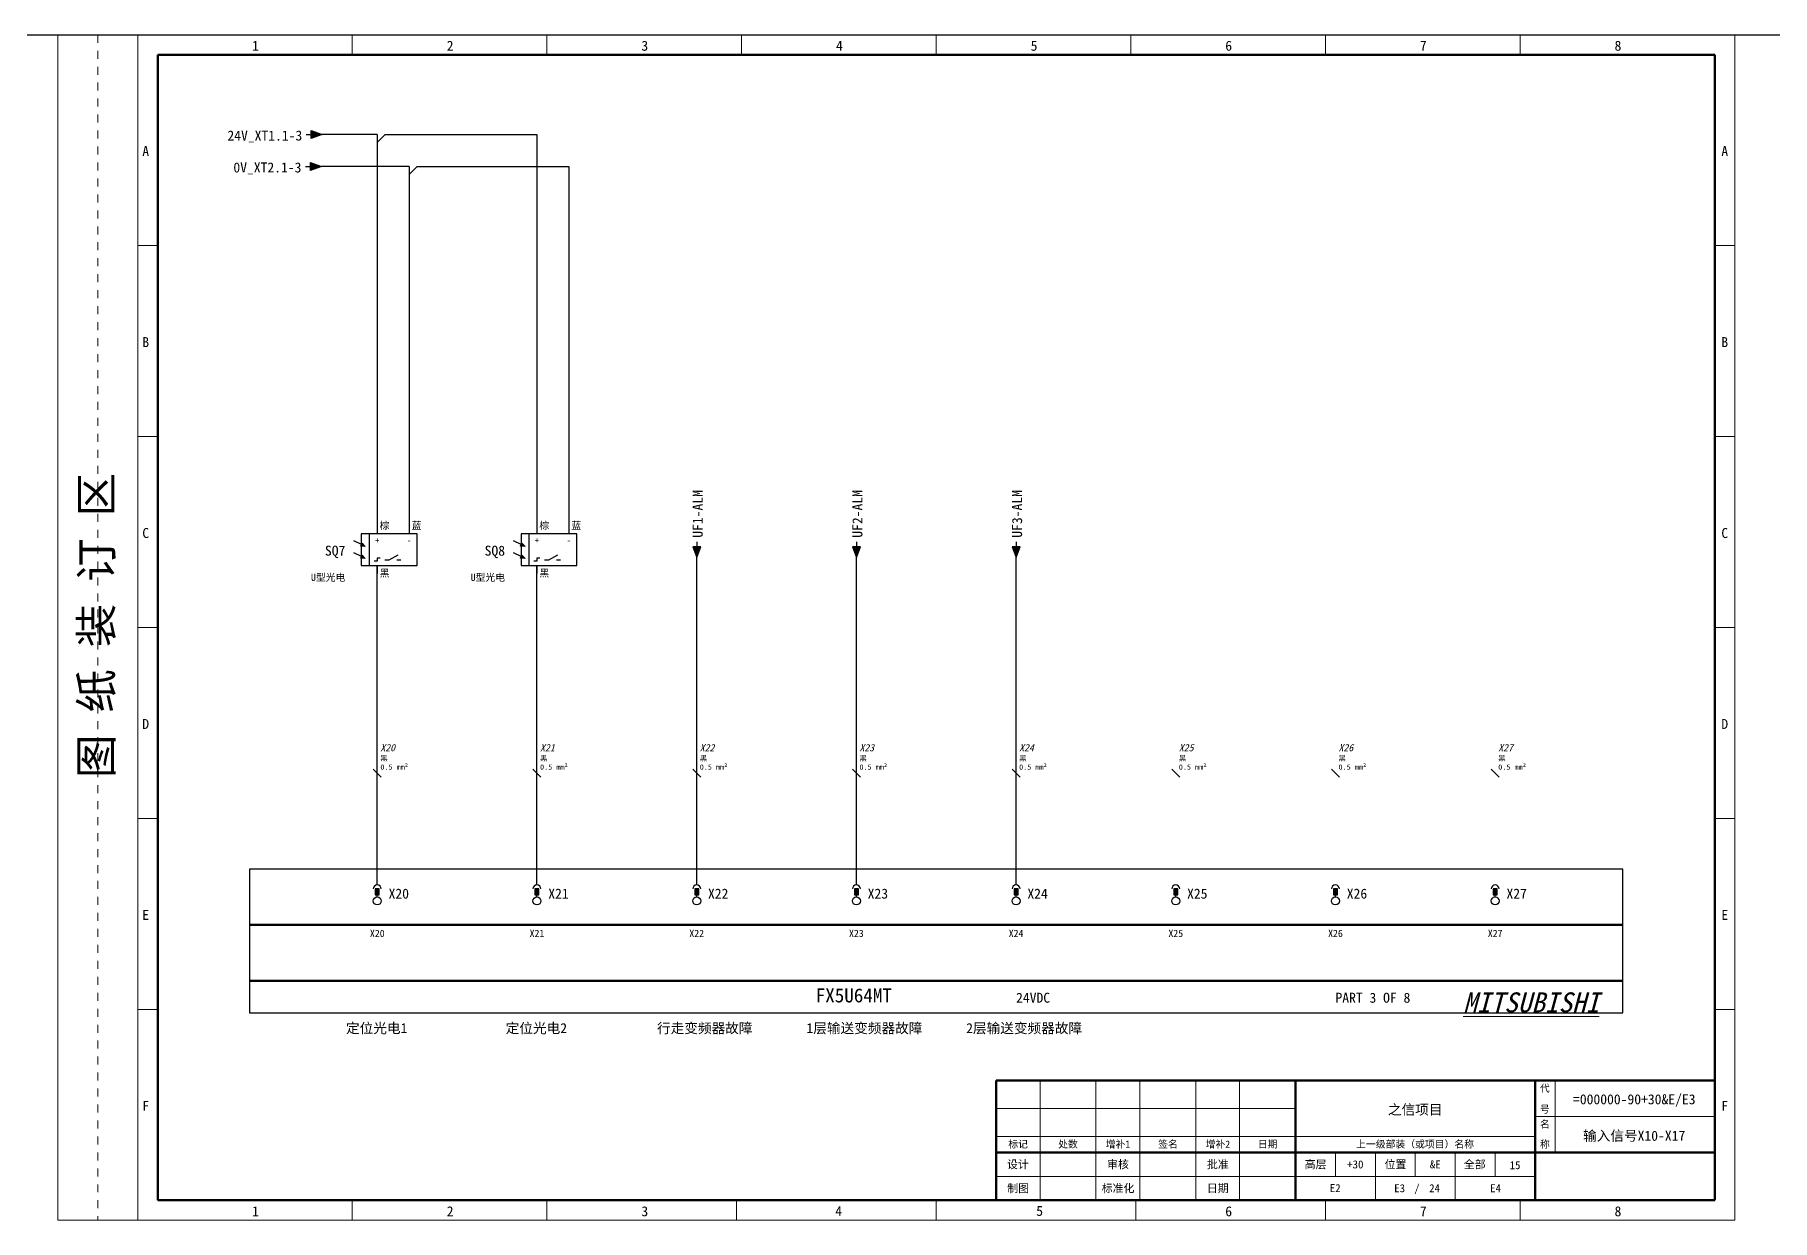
# Model space of a CAD drawing. Header units: millimetres. Extents: x -274 to 12554, y 2463 to 2760.
# Drawn here: x 3280.7 to 3715.9, y 2463.4 to 2760.4 of the extents above; entities that cross this region are included whole.
import ezdxf
from ezdxf.enums import TextEntityAlignment as Align

# ---------------------------------------------------------------- set-up
doc = ezdxf.new("R2010")
doc.units = ezdxf.units.MM
doc.linetypes.add('EPL_DASH', pattern=[1, 0.5, -0.5])
for name, color, linetype, lineweight in [('EPLAN100', 7, 'Continuous', 5), ('EPLAN108', 5, 'Continuous', 5), ('EPLAN201', 73, 'Continuous', 35), ('EPLAN300', 5, 'Continuous', 5), ('EPLAN303', 6, 'Continuous', 25), ('EPLAN306', 6, 'Continuous', 25), ('EPLAN311', 1, 'Continuous', 25), ('EPLAN312', 1, 'Continuous', 25), ('EPLAN400', 5, 'Continuous', 35), ('EPLAN403', 5, 'Continuous', 35), ('EPLAN405', 1, 'Continuous', 25), ('EPLAN420', 7, 'Continuous', 35), ('EPLAN421', 5, 'Continuous', 35), ('EPLAN426', 251, 'Continuous', 35), ('EPLAN429', 251, 'Continuous', 35), ('EPLAN451', 73, 'Continuous', 35), ('EPLAN452', 73, 'Continuous', 35), ('EPLAN453', 73, 'Continuous', 35), ('EPLAN500', 7, 'Continuous', 35)]:
    doc.layers.add(name, color=color, linetype=linetype, lineweight=lineweight)
doc.styles.add('宋体', font='')
doc.styles.add('宋体_I', font='')
doc.styles.get('宋体').set_extended_font_data('宋体')
doc.styles.get('宋体_I').set_extended_font_data('宋体', italic=True)

msp = doc.modelspace()

# ---------------------------------------------------------------- hatches: boundary and pattern name
at = {"layer": 'EPLAN300', "linetype": 'Continuous', "lineweight": 25, "ltscale": 4}
for points in [[(3362.72, 2633.02), (3363.48, 2632.17), (3362.35, 2632.27)], [(3402.72, 2633.02), (3403.48, 2632.17), (3402.35, 2632.27)], [(3362.72, 2630.02), (3363.48, 2629.17), (3362.35, 2629.27)], [(3402.72, 2630.02), (3403.48, 2629.17), (3402.35, 2629.27)]]:
    msp.add_hatch(color=5, dxfattribs=at).paths.add_polyline_path(points, flags=0)
at = {"layer": 'EPLAN303', "linetype": 'Continuous', "lineweight": 25, "ltscale": 4}
for points in [[(3365.98, 2544.88), (3366.98, 2544.88), (3366.98, 2546.38), (3365.98, 2546.38)], [(3405.98, 2544.88), (3406.98, 2544.88), (3406.98, 2546.38), (3405.98, 2546.38)], [(3445.98, 2544.88), (3446.98, 2544.88), (3446.98, 2546.38), (3445.98, 2546.38)], [(3485.98, 2544.88), (3486.98, 2544.88), (3486.98, 2546.38), (3485.98, 2546.38)], [(3525.98, 2544.88), (3526.98, 2544.88), (3526.98, 2546.38), (3525.98, 2546.38)], [(3565.98, 2544.88), (3566.98, 2544.88), (3566.98, 2546.38), (3565.98, 2546.38)], [(3605.98, 2544.88), (3606.98, 2544.88), (3606.98, 2546.38), (3605.98, 2546.38)], [(3645.98, 2544.88), (3646.98, 2544.88), (3646.98, 2546.38), (3645.98, 2546.38)]]:
    msp.add_hatch(color=6, dxfattribs=at).paths.add_polyline_path(points, flags=0)
at = {"layer": 'EPLAN311', "linetype": 'Continuous', "lineweight": 25, "ltscale": 4}
for points in [[(3349.94, 2736.38), (3352.69, 2735.38), (3349.94, 2734.38)], [(3349.73, 2728.38), (3352.48, 2727.38), (3349.73, 2726.38)], [(3445.48, 2632.13), (3446.48, 2629.38), (3447.48, 2632.13)], [(3485.48, 2632.13), (3486.48, 2629.38), (3487.48, 2632.13)], [(3525.48, 2632.13), (3526.48, 2629.38), (3527.48, 2632.13)]]:
    msp.add_hatch(color=1, dxfattribs=at).paths.add_polyline_path(points, flags=0)

# ---------------------------------------------------------------- linework, layer by layer
at = {"color": 5}
for p, q in [((145.55, 2760.38), (12554.42, 2760.38)), ((3406.48, 2727.38), (3414.48, 2727.38)), ((3366.48, 2629.26), (3366.48, 2628.51)), ((3406.48, 2629.26), (3406.48, 2628.51))]:
    msp.add_line(p, q, dxfattribs=at)
at = {"color": 24}
msp.add_line((3368.48, 2735.38), (3406.48, 2735.38), dxfattribs=at)
at = {"layer": 'EPLAN100', "color": 6, "linetype": 'Continuous', "lineweight": 50, "ltscale": 4}
for p, q in [((3334.48, 2537.38), (3678.48, 2537.38)), ((3334.48, 2523.38), (3678.48, 2523.38))]:
    msp.add_line(p, q, dxfattribs=at)
at = {"layer": 'EPLAN201', "color": 4, "linetype": 'Continuous', "lineweight": 20, "ltscale": 12}
for p, q in [((3286.48, 2760.38), (3706.48, 2760.38)), ((3286.48, 2463.38), (3286.48, 2760.38)), ((3360.23, 2760.38), (3360.23, 2755.38)), ((3408.98, 2760.38), (3408.98, 2755.38)), ((3457.73, 2760.38), (3457.73, 2755.38)), ((3506.48, 2755.38), (3506.48, 2760.38)), ((3555.23, 2760.38), (3555.23, 2755.38)), ((3603.98, 2760.38), (3603.98, 2755.38)), ((3652.73, 2760.38), (3652.73, 2755.38)), ((3706.48, 2760.38), (3706.48, 2463.38)), ((3306.48, 2707.55), (3311.48, 2707.55)), ((3701.48, 2707.55), (3706.48, 2707.55)), ((3306.48, 2659.72), (3311.48, 2659.72)), ((3701.48, 2659.72), (3706.48, 2659.72)), ((3306.48, 2611.88), (3311.48, 2611.88)), ((3701.48, 2611.88), (3706.48, 2611.88)), ((3306.48, 2564.05), (3311.48, 2564.05)), ((3701.48, 2564.05), (3706.48, 2564.05)), ((3306.48, 2516.22), (3311.48, 2516.22)), ((3701.48, 2516.22), (3706.48, 2516.22)), ((3656.48, 2489.38), (3701.48, 2489.38)), ((3606.48, 2480.38), (3606.48, 2474.38)), ((3616.48, 2480.38), (3616.48, 2474.38)), ((3626.48, 2480.38), (3626.48, 2474.38)), ((3636.48, 2480.38), (3636.48, 2474.38)), ((3646.48, 2480.38), (3646.48, 2474.38)), ((3521.48, 2474.38), (3656.48, 2474.38)), ((3616.48, 2474.38), (3616.48, 2468.38)), ((3636.48, 2474.38), (3636.48, 2468.38)), ((3360.23, 2468.38), (3360.23, 2463.38)), ((3408.98, 2468.38), (3408.98, 2463.38)), ((3456.48, 2463.38), (3456.48, 2468.38)), ((3506.48, 2468.38), (3506.48, 2463.38)), ((3556.48, 2463.38), (3556.48, 2468.38)), ((3603.98, 2468.38), (3603.98, 2463.38)), ((3652.73, 2468.38), (3652.73, 2463.38)), ((3706.48, 2463.38), (3286.48, 2463.38))]:
    msp.add_line(p, q, dxfattribs=at)
at = {"layer": 'EPLAN201', "color": 4, "linetype": 'EPL_DASH', "lineweight": 20, "ltscale": 4}
msp.add_line((3296.48, 2760.38), (3296.48, 2463.38), dxfattribs=at)
at = {"layer": 'EPLAN201', "color": 4, "linetype": 'Continuous', "lineweight": 20, "ltscale": 4}
for p, q in [((3306.48, 2463.38), (3306.48, 2760.38)), ((3532.48, 2468.38), (3532.48, 2498.38)), ((3546.48, 2468.38), (3546.48, 2498.38)), ((3557.48, 2468.38), (3557.48, 2498.38)), ((3571.48, 2468.38), (3571.48, 2498.38)), ((3582.45, 2468.45), (3582.45, 2498.45)), ((3661.48, 2480.38), (3661.48, 2498.38)), ((3521.48, 2491.38), (3596.48, 2491.38)), ((3521.48, 2484.38), (3656.48, 2484.38))]:
    msp.add_line(p, q, dxfattribs=at)
at = {"layer": 'EPLAN201', "color": 4, "linetype": 'Continuous', "lineweight": 50, "ltscale": 12}
for p, q in [((3701.48, 2755.38), (3311.48, 2755.38)), ((3521.48, 2468.38), (3521.48, 2498.38)), ((3596.48, 2468.38), (3596.48, 2498.38)), ((3656.48, 2468.38), (3656.48, 2498.38)), ((3521.48, 2480.38), (3701.48, 2480.38)), ((3311.48, 2468.38), (3701.48, 2468.38))]:
    msp.add_line(p, q, dxfattribs=at)
at = {"layer": 'EPLAN201', "color": 4, "linetype": 'Continuous', "lineweight": 50, "ltscale": 4}
for p, q in [((3311.48, 2755.38), (3311.48, 2468.38)), ((3701.48, 2755.38), (3701.48, 2468.38)), ((3521.48, 2498.38), (3701.48, 2498.38))]:
    msp.add_line(p, q, dxfattribs=at)
at = {"layer": 'EPLAN201', "color": 4, "linetype": 'Continuous', "lineweight": 15, "ltscale": 12}
for p, q in [((3506.48, 2468.38), (3506.48, 2463.38)), ((3456.48, 2463.38), (3556.48, 2463.38))]:
    msp.add_line(p, q, dxfattribs=at)
at = {"layer": 'EPLAN201', "color": 4, "linetype": 'Continuous', "lineweight": 35, "ltscale": 12}
msp.add_line((3521.48, 2468.38), (3701.48, 2468.38), dxfattribs=at)
at = {"layer": 'EPLAN300', "color": 5, "linetype": 'Continuous', "lineweight": 25, "ltscale": 4}
for p, q in [((3374.48, 2637.38), (3374.48, 2635.38)), ((3414.48, 2637.38), (3414.48, 2635.38)), ((3362.54, 2632.65), (3360.64, 2633.6)), ((3364.48, 2635.38), (3364.48, 2627.38)), ((3402.54, 2632.65), (3400.64, 2633.6)), ((3404.48, 2635.38), (3404.48, 2627.38)), ((3362.54, 2629.65), (3360.64, 2630.6)), ((3371.61, 2630.01), (3369.36, 2628.76)), ((3402.54, 2629.65), (3400.64, 2630.6)), ((3411.61, 2630.01), (3409.36, 2628.76)), ((3366.48, 2627.38), (3366.48, 2625.38)), ((3406.48, 2627.38), (3406.48, 2625.38))]:
    msp.add_line(p, q, dxfattribs=at)
at = {"layer": 'EPLAN300', "color": 5, "linetype": 'Continuous', "lineweight": 25}
for p, q in [((3367.23, 2629.26), (3366.48, 2629.26)), ((3369.36, 2628.76), (3368.36, 2628.76)), ((3372.36, 2628.76), (3371.36, 2628.76)), ((3407.23, 2629.26), (3406.48, 2629.26)), ((3409.36, 2628.76), (3408.36, 2628.76)), ((3412.36, 2628.76), (3411.36, 2628.76)), ((3366.48, 2628.51), (3365.73, 2628.51)), ((3406.48, 2628.51), (3405.73, 2628.51))]:
    msp.add_line(p, q, dxfattribs=at)
at = {"layer": 'EPLAN300', "color": 5, "linetype": 'Continuous', "lineweight": 25, "ltscale": 4}
for points in [[(3362.72, 2633.02), (3363.48, 2632.17), (3362.35, 2632.27)], [(3362.48, 2627.38), (3376.48, 2627.38), (3376.48, 2635.38), (3362.48, 2635.38)], [(3402.72, 2633.02), (3403.48, 2632.17), (3402.35, 2632.27)], [(3402.48, 2627.38), (3416.48, 2627.38), (3416.48, 2635.38), (3402.48, 2635.38)], [(3362.72, 2630.02), (3363.48, 2629.17), (3362.35, 2629.27)], [(3402.72, 2630.02), (3403.48, 2629.17), (3402.35, 2629.27)]]:
    msp.add_lwpolyline(points, close=True, dxfattribs=at)
at = {"layer": 'EPLAN303', "color": 6, "linetype": 'Continuous', "lineweight": 25, "ltscale": 4}
for p, q in [((3366.48, 2544.38), (3366.48, 2544.88)), ((3406.48, 2544.38), (3406.48, 2544.88)), ((3446.48, 2544.38), (3446.48, 2544.88)), ((3486.48, 2544.38), (3486.48, 2544.88)), ((3526.48, 2544.38), (3526.48, 2544.88)), ((3566.48, 2544.38), (3566.48, 2544.88)), ((3606.48, 2544.38), (3606.48, 2544.88)), ((3646.48, 2544.38), (3646.48, 2544.88))]:
    msp.add_line(p, q, dxfattribs=at)
for points in [[(3365.98, 2544.88), (3366.98, 2544.88), (3366.98, 2546.38), (3365.98, 2546.38)], [(3405.98, 2544.88), (3406.98, 2544.88), (3406.98, 2546.38), (3405.98, 2546.38)], [(3445.98, 2544.88), (3446.98, 2544.88), (3446.98, 2546.38), (3445.98, 2546.38)], [(3485.98, 2544.88), (3486.98, 2544.88), (3486.98, 2546.38), (3485.98, 2546.38)], [(3525.98, 2544.88), (3526.98, 2544.88), (3526.98, 2546.38), (3525.98, 2546.38)], [(3565.98, 2544.88), (3566.98, 2544.88), (3566.98, 2546.38), (3565.98, 2546.38)], [(3605.98, 2544.88), (3606.98, 2544.88), (3606.98, 2546.38), (3605.98, 2546.38)], [(3645.98, 2544.88), (3646.98, 2544.88), (3646.98, 2546.38), (3645.98, 2546.38)]]:
    msp.add_lwpolyline(points, close=True, dxfattribs=at)
for centre in [(3366.48, 2543.38), (3406.48, 2543.38), (3446.48, 2543.38), (3486.48, 2543.38), (3526.48, 2543.38), (3566.48, 2543.38), (3606.48, 2543.38), (3646.48, 2543.38)]:
    msp.add_circle(centre, 1, dxfattribs=at)
for centre in [(3366.48, 2546.38), (3406.48, 2546.38), (3446.48, 2546.38), (3486.48, 2546.38), (3526.48, 2546.38), (3566.48, 2546.38), (3606.48, 2546.38), (3646.48, 2546.38)]:
    msp.add_arc(centre, 1, 0, 180, dxfattribs=at)
at = {"layer": 'EPLAN306', "color": 6, "linetype": 'Continuous', "lineweight": 25, "ltscale": 4}
msp.add_lwpolyline([(3334.48, 2515.38), (3678.48, 2515.38), (3678.48, 2551.38), (3334.48, 2551.38)], close=True, dxfattribs=at)
at = {"layer": 'EPLAN311', "color": 1, "linetype": 'Continuous', "lineweight": 25, "ltscale": 4}
for p, q in [((3348.69, 2735.38), (3349.94, 2735.38)), ((3348.48, 2727.38), (3349.73, 2727.38)), ((3446.48, 2633.38), (3446.48, 2632.13)), ((3486.48, 2633.38), (3486.48, 2632.13)), ((3526.48, 2633.38), (3526.48, 2632.13)), ((3446.48, 2547.38), (3446.48, 2630.38)), ((3486.48, 2547.38), (3486.48, 2630.38)), ((3526.48, 2547.38), (3526.48, 2630.38))]:
    msp.add_line(p, q, dxfattribs=at)
at = {"layer": 'EPLAN311', "color": 24, "linetype": 'Continuous', "lineweight": 25, "ltscale": 4}
for p, q in [((3366.48, 2735.38), (3350.69, 2735.38)), ((3366.48, 2735.38), (3366.48, 2635.38)), ((3366.48, 2733.38), (3368.48, 2735.38)), ((3406.48, 2735.38), (3406.48, 2635.38)), ((3366.48, 2547.38), (3366.48, 2627.38)), ((3406.48, 2547.38), (3406.48, 2627.38))]:
    msp.add_line(p, q, dxfattribs=at)
at = {"layer": 'EPLAN311', "color": 5, "linetype": 'Continuous', "lineweight": 25, "ltscale": 4}
for p, q in [((3374.48, 2727.38), (3350.48, 2727.38)), ((3366.48, 2727.38), (3366.48, 2725.38)), ((3366.48, 2727.38), (3366.48, 2635.38)), ((3374.48, 2725.38), (3376.48, 2727.38)), ((3374.48, 2727.38), (3374.48, 2635.38)), ((3376.48, 2727.38), (3406.48, 2727.38)), ((3406.48, 2727.38), (3406.48, 2635.38)), ((3414.48, 2727.38), (3414.48, 2635.38)), ((3366.48, 2547.38), (3366.48, 2627.38)), ((3406.48, 2547.38), (3406.48, 2627.38))]:
    msp.add_line(p, q, dxfattribs=at)
at = {"layer": 'EPLAN311', "color": 1, "linetype": 'Continuous', "lineweight": 25, "ltscale": 4}
for points in [[(3349.94, 2736.38), (3352.69, 2735.38), (3349.94, 2734.38)], [(3349.73, 2728.38), (3352.48, 2727.38), (3349.73, 2726.38)], [(3445.48, 2632.13), (3446.48, 2629.38), (3447.48, 2632.13)], [(3485.48, 2632.13), (3486.48, 2629.38), (3487.48, 2632.13)], [(3525.48, 2632.13), (3526.48, 2629.38), (3527.48, 2632.13)]]:
    msp.add_lwpolyline(points, close=True, dxfattribs=at)
at = {"layer": 'EPLAN312', "color": 1, "linetype": 'Continuous', "lineweight": 25, "ltscale": 4}
for p, q in [((3365.48, 2576.38), (3367.48, 2574.38)), ((3405.48, 2576.38), (3407.48, 2574.38)), ((3445.48, 2576.38), (3447.48, 2574.38)), ((3485.48, 2576.38), (3487.48, 2574.38)), ((3525.48, 2576.38), (3527.48, 2574.38)), ((3565.48, 2576.38), (3567.48, 2574.38)), ((3605.48, 2576.38), (3607.48, 2574.38)), ((3645.48, 2576.38), (3647.48, 2574.38))]:
    msp.add_line(p, q, dxfattribs=at)

# ---------------------------------------------------------------- texts
at = {"layer": 'EPLAN108', "color": 5, "style": '宋体'}
for s, p in [('24VDC', (3526.48, 2519.13)), ('PART 3 OF 8', (3606.48, 2519.13))]:
    msp.add_text(s, height=2.505, dxfattribs=at).set_placement(p, align=Align.MIDDLE_LEFT)
at = {"layer": 'EPLAN108', "color": 5, "insert": (3638.48, 2515.38), "char_height": 5.01, "attachment_point": 7, "style": '宋体_I'}
msp.add_mtext('\\LMITSUBISHI\\l', dxfattribs=at)
at = {"layer": 'EPLAN201', "color": 4, "style": '宋体'}
msp.add_text('图 纸 装 订 区', height=8.016, rotation=90, dxfattribs=at).set_placement((3292.08, 2612.38), align=Align.TOP_CENTER)
for s, height, p in [('代', 1.8, (3658.92, 2496.46)), ('号', 1.8, (3658.92, 2491.2)), ('名', 1.8, (3658.92, 2487.46)), ('标记', 1.804, (3526.99, 2482.45)), ('处数', 1.804, (3539.48, 2482.45)), ('增补1', 1.804, (3552.01, 2482.45)), ('签名', 1.804, (3564.54, 2482.45)), ('增补2', 1.804, (3577.04, 2482.45)), ('日期', 1.804, (3589.51, 2482.45)), ('上一级部装（或项目）名称', 1.8036, (3626.42, 2482.45)), ('称', 1.8, (3658.92, 2482.44)), ('设计', 2.004, (3526.95, 2477.38)), ('审核', 2.004, (3552, 2477.38)), ('批准', 2.004, (3577.01, 2477.38)), ('高层', 2.004, (3601.49, 2477.38)), ('位置', 2.004, (3621.51, 2477.38)), ('全部', 2.004, (3641.35, 2477.38)), ('制图', 2.004, (3527, 2471.39)), ('标准化', 2.004, (3552.02, 2471.39)), ('日期', 2.004, (3576.99, 2471.39)), ('/', 2, (3626.89, 2471.41))]:
    msp.add_text(s, height=height, dxfattribs=at).set_placement(p, align=Align.MIDDLE_CENTER)
at = {"layer": 'EPLAN300', "color": 5, "style": '宋体'}
for s, p in [('+', (3366.48, 2633.73)), ('-', (3374.48, 2633.73)), ('+', (3406.48, 2633.73)), ('-', (3414.48, 2633.73))]:
    msp.add_text(s, height=1.5, dxfattribs=at).set_placement(p, align=Align.MIDDLE_CENTER)
at = {"layer": 'EPLAN400', "color": 5, "style": '宋体'}
for s, p in [('SQ7', (3358.48, 2631.13)), ('SQ8', (3398.48, 2631.13))]:
    msp.add_text(s, height=2.505, dxfattribs=at).set_placement(p, align=Align.MIDDLE_RIGHT)
msp.add_text('FX5U64MT', height=3.507, dxfattribs=at).set_placement((3495.38, 2521.47), align=Align.TOP_RIGHT)
at = {"layer": 'EPLAN403', "color": 5, "style": '宋体'}
for s, p in [('24V_XT1.1-3', (3347.69, 2735.13)), ('0V_XT2.1-3', (3347.48, 2727.13))]:
    msp.add_text(s, height=2.505, dxfattribs=at).set_placement(p, align=Align.MIDDLE_RIGHT)
for s, p in [('UF1-ALM', (3446.73, 2634.38)), ('UF2-ALM', (3486.73, 2634.38)), ('UF3-ALM', (3526.73, 2634.38))]:
    msp.add_text(s, height=2.505, rotation=90, dxfattribs=at).set_placement(p, align=Align.MIDDLE_LEFT)
at = {"layer": 'EPLAN405', "color": 2, "style": '宋体_I'}
for s, p in [('X20', (3367.25, 2580.33)), ('X21', (3407.25, 2580.33)), ('X22', (3447.25, 2580.33)), ('X23', (3487.25, 2580.33)), ('X24', (3527.25, 2580.33)), ('X25', (3567.25, 2580.33)), ('X26', (3607.25, 2580.33)), ('X27', (3647.25, 2580.33))]:
    msp.add_text(s, height=1.804, dxfattribs=at).set_placement(p, align=Align.BOTTOM_LEFT)
at = {"layer": 'EPLAN405', "color": 1, "style": '宋体'}
for s, height, p in [('黑', 1.3, (3367.25, 2578.11)), ('0.5 mm²', 1.303, (3367.25, 2575.88)), ('黑', 1.3, (3407.25, 2578.11)), ('0.5 mm²', 1.303, (3407.25, 2575.88)), ('黑', 1.3, (3447.25, 2578.11)), ('0.5 mm²', 1.303, (3447.25, 2575.88)), ('黑', 1.3, (3487.25, 2578.11)), ('0.5 mm²', 1.303, (3487.25, 2575.88)), ('黑', 1.3, (3527.25, 2578.11)), ('0.5 mm²', 1.303, (3527.25, 2575.88)), ('黑', 1.3, (3567.25, 2578.11)), ('0.5 mm²', 1.303, (3567.25, 2575.88)), ('黑', 1.3, (3607.25, 2578.11)), ('0.5 mm²', 1.303, (3607.25, 2575.88)), ('黑', 1.3, (3647.25, 2578.11)), ('0.5 mm²', 1.303, (3647.25, 2575.88))]:
    msp.add_text(s, height=height, dxfattribs=at).set_placement(p, align=Align.BOTTOM_LEFT)
at = {"layer": 'EPLAN420', "color": 0, "style": '宋体'}
for s, p in [('棕', (3367.08, 2635.98)), ('蓝', (3375.08, 2635.98)), ('棕', (3407.08, 2635.98)), ('蓝', (3415.08, 2635.98))]:
    msp.add_text(s, height=1.8, dxfattribs=at).set_placement(p, align=Align.BOTTOM_LEFT)
for p in [(3367.08, 2626.42), (3407.08, 2626.42)]:
    msp.add_text('黑', height=1.8, dxfattribs=at).set_placement(p, align=Align.TOP_LEFT)
at = {"layer": 'EPLAN421', "color": 5, "style": '宋体'}
for s, p in [('X20', (3369.31, 2543.21)), ('X21', (3409.31, 2543.21)), ('X22', (3449.31, 2543.21)), ('X23', (3489.31, 2543.21)), ('X24', (3529.31, 2543.21)), ('X25', (3569.31, 2543.21)), ('X26', (3609.31, 2543.21)), ('X27', (3649.31, 2543.21))]:
    msp.add_text(s, height=2.505, dxfattribs=at).set_placement(p, align=Align.BOTTOM_LEFT)
at = {"layer": 'EPLAN426', "color": 251, "style": '宋体'}
for s, p in [('X20', (3366.48, 2536.16)), ('X21', (3406.48, 2536.16)), ('X22', (3446.48, 2536.16)), ('X23', (3486.48, 2536.16)), ('X24', (3526.48, 2536.16)), ('X25', (3566.48, 2536.16)), ('X26', (3606.48, 2536.16)), ('X27', (3646.48, 2536.16))]:
    msp.add_text(s, height=1.804, dxfattribs=at).set_placement(p, align=Align.TOP_CENTER)
at = {"layer": 'EPLAN429', "color": 6, "char_height": 2.505, "attachment_point": 2, "style": '宋体'}
for s, insert in [('定位光电1', (3366.33, 2512.76)), ('定位光电2', (3406.33, 2512.76)), ('行走变频器故障', (3448.5, 2512.76)), ('1层输送变频器故障', (3488.5, 2512.76)), ('2层输送变频器故障', (3528.5, 2512.76))]:
    msp.add_mtext(s, dxfattribs=dict(at, insert=insert))
at = {"layer": 'EPLAN451', "color": 4, "style": '宋体'}
msp.add_text('之信项目', height=2.505, dxfattribs=at).set_placement((3626.45, 2491.1), align=Align.MIDDLE_CENTER)
at = {"layer": 'EPLAN452', "color": 4, "style": '宋体'}
for s, height, p in [('=000000-90+30&E/E3', 2.505, (3681.32, 2493.69)), ('输入信号X10-X17', 2.505, (3681.29, 2484.55)), ('+30', 2.004, (3611.45, 2477.38)), ('&E', 2.004, (3631.47, 2477.38)), ('15', 2.004, (3651.46, 2477.18)), ('E2', 2.004, (3606.42, 2471.44)), ('E4', 2.004, (3646.57, 2471.4))]:
    msp.add_text(s, height=height, dxfattribs=at).set_placement(p, align=Align.MIDDLE_CENTER)
msp.add_text('E3', height=2.004, dxfattribs=at).set_placement((3623.92, 2471.41), align=Align.MIDDLE_RIGHT)
msp.add_text('24', height=2.004, dxfattribs=at).set_placement((3629.93, 2471.41), align=Align.MIDDLE_LEFT)
at = {"layer": 'EPLAN453', "color": 4, "style": '宋体'}
for s, p in [('1', (3335.98, 2757.63)), ('2', (3384.73, 2757.63)), ('3', (3433.48, 2757.63)), ('4', (3482.23, 2757.63)), ('5', (3530.98, 2757.63)), ('6', (3579.73, 2757.63)), ('7', (3628.48, 2757.63)), ('8', (3677.23, 2757.63)), ('A', (3308.48, 2731.22)), ('A', (3703.98, 2731.22)), ('B', (3308.48, 2683.38)), ('B', (3703.98, 2683.38)), ('C', (3308.48, 2635.55)), ('C', (3703.98, 2635.55)), ('D', (3308.48, 2587.72)), ('D', (3703.98, 2587.72)), ('E', (3308.48, 2539.88)), ('E', (3703.98, 2539.88)), ('F', (3308.48, 2492.05)), ('F', (3703.98, 2492.05)), ('1', (3335.98, 2465.63)), ('2', (3384.73, 2465.63)), ('3', (3433.48, 2465.63)), ('4', (3482.04, 2465.67)), ('5', (3532.38, 2465.74)), ('6', (3579.73, 2465.63)), ('7', (3628.48, 2465.63)), ('8', (3677.23, 2465.63))]:
    msp.add_text(s, height=2.5, dxfattribs=at).set_placement(p, align=Align.MIDDLE_CENTER)
at = {"layer": 'EPLAN500', "color": 0, "style": '宋体'}
for p in [(3358.48, 2624.44), (3398.48, 2624.44)]:
    msp.add_text('U型光电', height=1.804, dxfattribs=at).set_placement(p, align=Align.MIDDLE_RIGHT)

doc.saveas('drawing.dxf')
